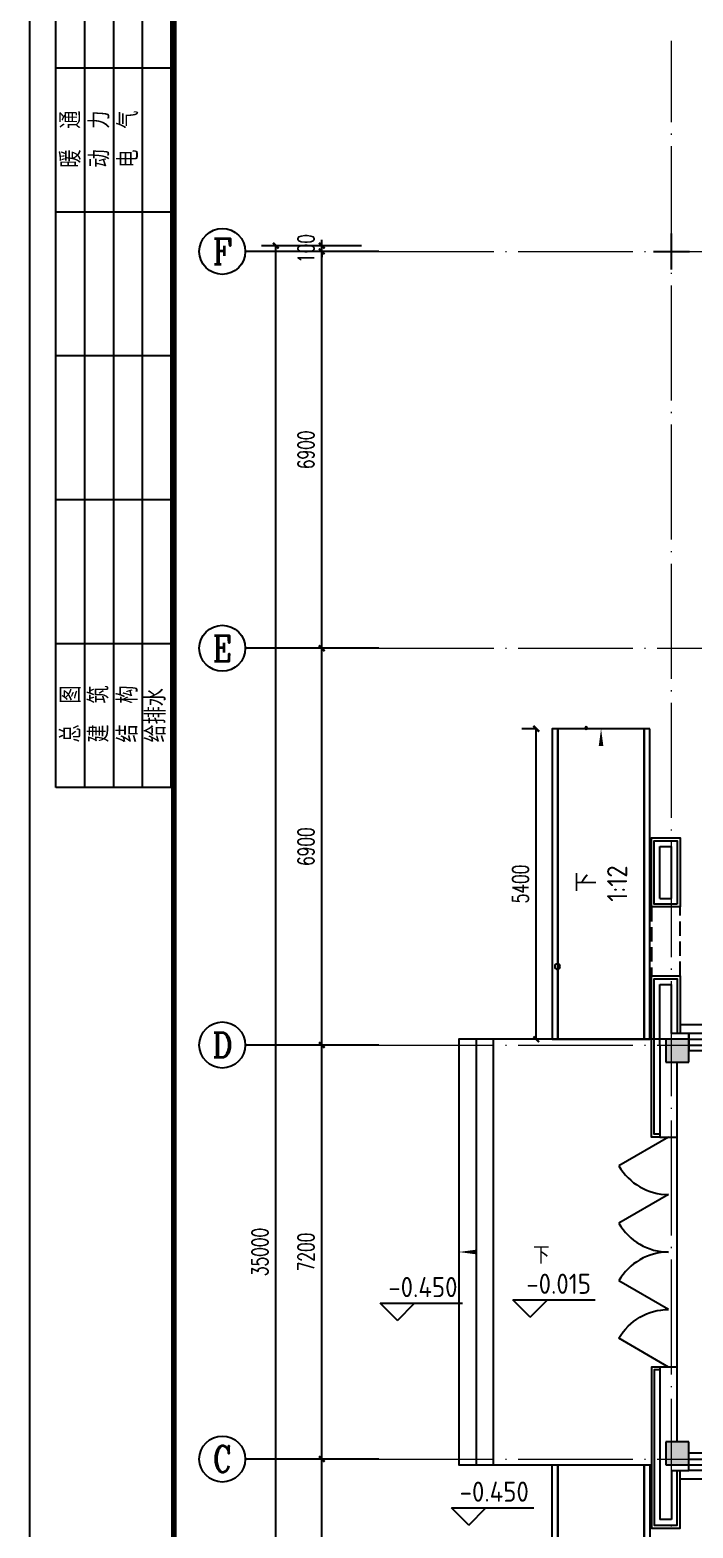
# Model space of a CAD drawing. Extents: x 1475400 to 1714963, y -629303 to -315532.
# Drawn here: x 1588287 to 1599820, y -388112 to -362061 of the extents above; entities that cross this region are included whole.
import ezdxf
from ezdxf.enums import TextEntityAlignment as Align

# ---------------------------------------------------------------- set-up
doc = ezdxf.new("R2010")
doc.units = 0
doc.header["$LTSCALE"] = 1000
doc.linetypes.add('__DASH', pattern=[0.35, 0.25, -0.1])
doc.linetypes.add('DOTE', pattern=[2.42, 2, -0.2, 0.02, -0.2])
for name, color, linetype in [('A-ANNO-AXIS', 102, 'Continuous'), ('A-ANNO-IDEN', 3, 'Continuous'), ('A-ANNO-IDEN-LEVL', 3, 'Continuous'), ('A-ANNO-TXT', 7, 'Continuous'), ('AXIS', 3, 'Continuous'), ('AXIS_TEXT', 7, 'Continuous'), ('BTTK', 7, 'Continuous'), ('COLUMN', 255, 'Continuous'), ('E2-楼梯、坡道', 52, 'Continuous'), ('PUB_DIM', 3, 'Continuous'), ('PUB_HATCH', 8, 'Continuous'), ('PUB_TITLE', 4, 'Continuous'), ('WALL', 2, 'Continuous'), ('WINDOW', 4, 'Continuous'), ('公用-索引', 3, 'Continuous'), ('建筑底图', 7, 'Continuous')]:
    doc.layers.add(name, color=color, linetype=linetype)
doc.layers.add('DIM_MODI', color=6, linetype='Continuous', plot=False)
doc.layers.add('DOTE', color=8, linetype='DOTE', lineweight=9)
doc.styles.add('-黑体_T3', font='', dxfattribs={"width": 0.8})
doc.styles.add('_TCH_AXIS', font='COMPLEX', dxfattribs={"bigfont": 'GBCBIG'})
doc.styles.add('A_DIM_T3', font='SIMPLEX', dxfattribs={"width": 0.7, "bigfont": 'HZ'})
doc.styles.add('COMPLEX', font='COMPLEX')
doc.styles.add('HZ(TK)', font='geniso.shx', dxfattribs={"width": 0.9, "bigfont": 'hztxt.shx'})
doc.styles.get("Standard").update_dxf_attribs({"font": 'geniso.shx', "bigfont": 'hztxt.shx'})
doc.styles.get('-黑体_T3').set_extended_font_data('SimHei')
doc.dimstyles.new('_TCH_ARCH&&100', dxfattribs={"dimtxt": 280, "dimasz": 100, "dimexe": 250, "dimexo": 300, "dimgap": 135, "dimtad": 1, "dimdec": 0, "dimzin": 0, "dimdsep": 46, "dimtxsty": 'A_DIM_T3', "dimblk": 'ARCHTICK', "dimcen": 0.09, "dimclrt": 7, "dimazin": 2, "dimtfac": 1, "dimtdec": 0, "dimtix": 1, "dimtmove": 2, "dimatfit": 3, "dimfxl": 150, "dimtolj": 1, "dimtzin": 0, "dimarcsym": 0})

# ---------------------------------------------------------------- blocks, each defined once
blk = doc.blocks.new('vhtemplate_2019年新竖式图框_A1')
at = {"layer": 'PUB_TITLE'}
for p, q in [((4.5, 384.5), (4.5, 584.5)), ((9.5, 584.5), (9.5, 384.5)), ((14.5, 584.5), (14.5, 384.5)), ((19.5, 584.5), (19.5, 384.5)), ((24.5, 584.5), (24.5, 384.5)), ((24.5, 509.5), (4.5, 509.5)), ((24.5, 484.5), (4.5, 484.5)), ((24.5, 459.5), (4.5, 459.5)), ((24.5, 434.5), (4.5, 434.5)), ((24.5, 409.5), (4.5, 409.5)), ((24.5, 384.5), (4.5, 384.5))]:
    blk.add_line(p, q, dxfattribs=at)
at = {"layer": 'PUB_TITLE', "color": 7}
blk.add_lwpolyline([(0, 594), (841, 594), (841, 0), (0, 0)], close=True, dxfattribs=at)
at = {"layer": 'PUB_TITLE', "const_width": 1}
blk.add_lwpolyline([(25, 10), (831, 10), (831, 584), (25, 584)], close=True, dxfattribs=at)
at = {"layer": 'BTTK', "color": 4, "style": 'HZ(TK)', "width": 0.9}
for tag, p in [('合作单位_001', (795.83, 509.44)), ('建设单位_001', (795.85, 207.44)), ('工程名称_001', (795.62, 174.44)), ('子项名称_001', (805.71, 157.94)), ('图纸名称_001', (795.45, 138.94))]:
    blk.add_attdef(tag, p, '', height=3.5, dxfattribs=at)
for tag, p in [('注册证书号', (808.5, 279)), ('注册印章号', (808.5, 271)), ('设计号', (806, 193)), ('图别', (789.75, 34)), ('图号', (822.25, 34)), ('版本号', (789.75, 26)), ('日期', (822.25, 26))]:
    blk.add_attdef(tag, text='', height=3.5, dxfattribs=at).set_placement(p, align=Align.MIDDLE)
at = {"layer": 'PUB_TITLE', "style": 'HZ(TK)', "width": 0.9}
for s, p in [('暖  通', (8.82, 492.22)), ('动  力', (13.82, 492.22)), ('电  气', (18.82, 492.22)), ('总  图', (8.82, 392.34)), ('建  筑', (13.7, 392.34)), ('结  构', (18.7, 392.34)), ('给排水', (23.57, 392.34))]:
    blk.add_text(s, height=3.5, rotation=90, dxfattribs=at).set_placement(p)
blk = doc.blocks.new('_ArchTick')
at = {"color": 0, "linetype": 'ByBlock', "const_width": 0.4}
blk.add_lwpolyline([(-0.5, -0.5), (0.5, 0.5)], dxfattribs=at)
blk = doc.blocks.new('*D184')
at = {"layer": 'A-ANNO-AXIS', "color": 0, "lineweight": -2, "transparency": 16777216}
for p, q in [((1666724, -305248), (1664982, -305248)), ((1665232, -340248), (1665232, -305248)), ((1666724, -340248), (1664982, -340248))]:
    blk.add_line(p, q, dxfattribs=at)
at = {"layer": 'Defpoints', "color": 0, "transparency": 16777216}
for p in [(1665232, -305248), (1667024, -305248), (1667024, -340248)]:
    blk.add_point(p, dxfattribs=at)
at = {"layer": 'A-ANNO-AXIS', "color": 0, "lineweight": -2, "transparency": 16777216, "xscale": 100, "yscale": 100, "zscale": 100}
for p, rotation in [((1665232, -305248), 90), ((1665232, -340248), 270)]:
    blk.add_blockref('_ArchTick', p, dxfattribs=dict(at, rotation=rotation))
at = {"layer": 'A-ANNO-AXIS', "color": 7, "transparency": 16777216, "insert": (1664957, -322748), "char_height": 280, "attachment_point": 5, "rotation": 90, "style": 'A_DIM_T3'}
blk.add_mtext('\\A1;35000', dxfattribs=at)
blk = doc.blocks.new('*D187')
at = {"layer": 'A-ANNO-AXIS', "color": 0, "lineweight": -2, "transparency": 16777216}
for p, q in [((1666724, -326348), (1665782, -326348)), ((1666032, -333248), (1666032, -326348)), ((1666724, -333248), (1665782, -333248))]:
    blk.add_line(p, q, dxfattribs=at)
at = {"layer": 'Defpoints', "color": 0, "transparency": 16777216}
for p in [(1666032, -326348), (1667024, -326348), (1667024, -333248)]:
    blk.add_point(p, dxfattribs=at)
at = {"layer": 'A-ANNO-AXIS', "color": 0, "lineweight": -2, "transparency": 16777216, "xscale": 100, "yscale": 100, "zscale": 100}
for p, rotation in [((1666032, -326348), 90), ((1666032, -333248), 270)]:
    blk.add_blockref('_ArchTick', p, dxfattribs=dict(at, rotation=rotation))
at = {"layer": 'A-ANNO-AXIS', "color": 7, "transparency": 16777216, "insert": (1665757, -329798), "char_height": 280, "attachment_point": 5, "rotation": 90, "style": 'A_DIM_T3'}
blk.add_mtext('\\A1;6900', dxfattribs=at)
blk = doc.blocks.new('*D188')
at = {"layer": 'A-ANNO-AXIS', "color": 0, "lineweight": -2, "transparency": 16777216}
for p, q in [((1666724, -319148), (1665782, -319148)), ((1666032, -326348), (1666032, -319148)), ((1666724, -326348), (1665782, -326348))]:
    blk.add_line(p, q, dxfattribs=at)
at = {"layer": 'Defpoints', "color": 0, "transparency": 16777216}
for p in [(1666032, -319148), (1667024, -319148), (1667024, -326348)]:
    blk.add_point(p, dxfattribs=at)
at = {"layer": 'A-ANNO-AXIS', "color": 0, "lineweight": -2, "transparency": 16777216, "xscale": 100, "yscale": 100, "zscale": 100}
for p, rotation in [((1666032, -319148), 90), ((1666032, -326348), 270)]:
    blk.add_blockref('_ArchTick', p, dxfattribs=dict(at, rotation=rotation))
at = {"layer": 'A-ANNO-AXIS', "color": 7, "transparency": 16777216, "insert": (1665757, -322748), "char_height": 280, "attachment_point": 5, "rotation": 90, "style": 'A_DIM_T3'}
blk.add_mtext('\\A1;7200', dxfattribs=at)
blk = doc.blocks.new('*D189')
at = {"layer": 'A-ANNO-AXIS', "color": 0, "lineweight": -2, "transparency": 16777216}
for p, q in [((1666724, -312248), (1665782, -312248)), ((1666032, -319148), (1666032, -312248)), ((1666724, -319148), (1665782, -319148))]:
    blk.add_line(p, q, dxfattribs=at)
at = {"layer": 'Defpoints', "color": 0, "transparency": 16777216}
for p in [(1666032, -312248), (1667024, -312248), (1667024, -319148)]:
    blk.add_point(p, dxfattribs=at)
at = {"layer": 'A-ANNO-AXIS', "color": 0, "lineweight": -2, "transparency": 16777216, "xscale": 100, "yscale": 100, "zscale": 100}
for p, rotation in [((1666032, -312248), 90), ((1666032, -319148), 270)]:
    blk.add_blockref('_ArchTick', p, dxfattribs=dict(at, rotation=rotation))
at = {"layer": 'A-ANNO-AXIS', "color": 7, "transparency": 16777216, "insert": (1665757, -315698), "char_height": 280, "attachment_point": 5, "rotation": 90, "style": 'A_DIM_T3'}
blk.add_mtext('\\A1;6900', dxfattribs=at)
blk = doc.blocks.new('*D190')
at = {"layer": 'A-ANNO-AXIS', "color": 0, "lineweight": -2, "transparency": 16777216}
for p, q in [((1666724, -305348), (1665782, -305348)), ((1666032, -312248), (1666032, -305348)), ((1666724, -312248), (1665782, -312248))]:
    blk.add_line(p, q, dxfattribs=at)
at = {"layer": 'Defpoints', "color": 0, "transparency": 16777216}
for p in [(1666032, -305348), (1667024, -305348), (1667024, -312248)]:
    blk.add_point(p, dxfattribs=at)
at = {"layer": 'A-ANNO-AXIS', "color": 0, "lineweight": -2, "transparency": 16777216, "xscale": 100, "yscale": 100, "zscale": 100}
for p, rotation in [((1666032, -305348), 90), ((1666032, -312248), 270)]:
    blk.add_blockref('_ArchTick', p, dxfattribs=dict(at, rotation=rotation))
at = {"layer": 'A-ANNO-AXIS', "color": 7, "transparency": 16777216, "insert": (1665757, -308798), "char_height": 280, "attachment_point": 5, "rotation": 90, "style": 'A_DIM_T3'}
blk.add_mtext('\\A1;6900', dxfattribs=at)
blk = doc.blocks.new('*D191')
at = {"layer": 'A-ANNO-AXIS', "color": 0, "lineweight": -2, "transparency": 16777216}
for p, q in [((1666724, -305248), (1665782, -305248)), ((1666032, -305248), (1666032, -305148)), ((1666032, -305348), (1666032, -305248)), ((1666724, -305348), (1665782, -305348)), ((1666032, -305348), (1666032, -305448))]:
    blk.add_line(p, q, dxfattribs=at)
at = {"layer": 'Defpoints', "color": 0, "transparency": 16777216}
for p in [(1666032, -305248), (1667024, -305248), (1667024, -305348)]:
    blk.add_point(p, dxfattribs=at)
at = {"layer": 'A-ANNO-AXIS', "color": 0, "lineweight": -2, "transparency": 16777216, "xscale": 100, "yscale": 100, "zscale": 100}
for p, rotation in [((1666032, -305248), 270), ((1666032, -305348), 90)]:
    blk.add_blockref('_ArchTick', p, dxfattribs=dict(at, rotation=rotation))
at = {"layer": 'A-ANNO-AXIS', "color": 7, "transparency": 16777216, "insert": (1665757, -305298), "char_height": 280, "attachment_point": 5, "rotation": 90, "style": 'A_DIM_T3'}
blk.add_mtext('\\A1;100', dxfattribs=at)
blk = doc.blocks.new('*D218')
at = {"layer": 'Defpoints', "color": 0, "transparency": 16777216}
for p in [(1669762, -313648), (1670039, -313648), (1670039, -319048)]:
    blk.add_point(p, dxfattribs=at)
at = {"layer": 'PUB_DIM', "color": 0, "lineweight": -2, "transparency": 16777216}
for p, q in [((1669739, -313648), (1669512, -313648)), ((1669762, -319048), (1669762, -313648)), ((1669739, -319048), (1669512, -319048))]:
    blk.add_line(p, q, dxfattribs=at)
at = {"layer": 'PUB_DIM', "color": 0, "lineweight": -2, "transparency": 16777216, "xscale": 100, "yscale": 100, "zscale": 100}
for p, rotation in [((1669762, -313648), 90), ((1669762, -319048), 270)]:
    blk.add_blockref('_ArchTick', p, dxfattribs=dict(at, rotation=rotation))
at = {"layer": 'PUB_DIM', "color": 7, "transparency": 16777216, "insert": (1669487, -316348), "char_height": 280, "attachment_point": 5, "rotation": 90, "style": 'A_DIM_T3'}
blk.add_mtext('\\A1;5400', dxfattribs=at)
blk = doc.blocks.new('$DorLib2D$00000228')
at = {"color": 0}
blk.add_line((0.5, 0), (0, 0.866), dxfattribs=at)
blk.add_arc((0.5, 0), 1, 120, 180, dxfattribs=at)
blk = doc.blocks.new('$DorLib2D$00000231')
at = {"color": 0}
for p, q in [((-0.5, 0), (-0.25, 0.433)), ((0.5, 0), (0.25, 0.433))]:
    blk.add_line(p, q, dxfattribs=at)
for centre, start, end in [((-0.5, 0), 0, 60), ((0.5, 0), 120, 180)]:
    blk.add_arc(centre, 0.5, start, end, dxfattribs=at)
blk = doc.blocks.new('_AXISO')
blk.add_circle((0, 0), 0.5)
at = {"layer": 'AXIS_TEXT', "style": 'COMPLEX', "width": 1.041667}
blk.add_attdef('A', text='', height=0.56, dxfattribs=at).set_placement((-0.25, -0.28), (0.25, -0.28), align=Align.FIT)
blk = doc.blocks.new('$WINLIB2D$00000001')
at = {"color": 0}
for points in [[(-0.5, 0.5), (-0.5, -0.5)], [(-0.5, 0.5), (0.5, 0.5)], [(0.5, -0.5), (0.5, 0.5)], [(0.5, 0.167), (-0.5, 0.167)], [(0.5, -0.167), (-0.5, -0.167)], [(-0.5, -0.5), (0.5, -0.5)]]:
    blk.add_lwpolyline(points, dxfattribs=at)
blk = doc.blocks.new('cDC')
at = {"layer": 'PUB_HATCH'}
for points in [[(1672414.4, -319448), (1672414.4, -319048), (1672013.4, -319048), (1672013.4, -319448)], [(1672414.4, -326448), (1672414.4, -326048), (1672013.4, -326048), (1672013.4, -326448)]]:
    blk.add_hatch(color=256, dxfattribs=at).paths.add_polyline_path(points)
for p, q in [((1673863.9, -318798), (1672263.4, -318798)), ((1673863.9, -326698), (1672263.4, -326698))]:
    blk.add_line(p, q)
for points in [[(1672263.4, -316748), (1671763.4, -316748), (1671763.4, -315548), (1672263.4, -315548)], [(1672213.4, -316698), (1671813.4, -316698), (1671813.4, -315598), (1672213.4, -315598)]]:
    blk.add_lwpolyline(points, close=True)
for points in [[(1671913.4, -320748), (1671763.4, -320748), (1671763.4, -317948), (1672263.4, -317948), (1672263.4, -318948)], [(1671913.4, -320698), (1671813.4, -320698), (1671813.4, -317998), (1672213.4, -317998), (1672213.4, -318948)], [(1671913.4, -324748), (1671763.4, -324748), (1671763.4, -327548), (1672263.4, -327548), (1672263.4, -326548)], [(1671913.4, -324798), (1671813.4, -324798), (1671813.4, -327498), (1672213.4, -327498), (1672213.4, -326548)]]:
    blk.add_lwpolyline(points)
at = {"layer": 'A-ANNO-IDEN'}
for points in [[(1670888.9, -319048, 0, 0, 0), (1670888.9, -313648, 0, 80, 0), (1670888.9, -313948, 0, 0, 0)], [(1669600, -322748, 0, 0, 0), (1668413.9, -322748, 0, 80, 0), (1668713.9, -322748, 0, 0, 0)], [(1670888.9, -326448, 0, 0, 0), (1670888.9, -331848, 0, 80, 0), (1670888.9, -331548, 0, 0, 0)]]:
    blk.add_lwpolyline(points, format="xyseb", dxfattribs=at)
at = {"layer": 'A-ANNO-IDEN-LEVL'}
for p, q in [((1667345.7, -323937.4), (1667045.7, -323637.4)), ((1667045.7, -323637.4), (1668479.6, -323637.4)), ((1667345.7, -323937.4), (1667645.7, -323637.4)), ((1669655.1, -323880.3), (1669355.1, -323580.3)), ((1669355.1, -323580.3), (1670789, -323580.3)), ((1669655.1, -323880.3), (1669955.1, -323580.3)), ((1668586.3, -327495.2), (1668286.3, -327195.2)), ((1668286.3, -327195.2), (1669720.3, -327195.2)), ((1668586.3, -327495.2), (1668886.3, -327195.2))]:
    blk.add_line(p, q, dxfattribs=at)
at = {"layer": 'AXIS'}
for p, q in [((1667024.4, -305348), (1664701.4, -305348)), ((1667024.4, -312248), (1664701.4, -312248)), ((1667024.4, -319148), (1664701.4, -319148)), ((1667024.4, -326348), (1664701.4, -326348))]:
    blk.add_line(p, q, dxfattribs=at)
at = {"layer": 'COLUMN'}
for p, q in [((1672414.4, -319048), (1672013.4, -319048)), ((1672013.4, -319048), (1672013.4, -319448)), ((1672414.4, -319448), (1672414.4, -319048)), ((1672013.4, -319448), (1672414.4, -319448)), ((1672414.4, -326048), (1672013.4, -326048)), ((1672013.4, -326048), (1672013.4, -326448)), ((1672414.4, -326448), (1672414.4, -326048)), ((1672013.4, -326448), (1672414.4, -326448))]:
    blk.add_line(p, q, dxfattribs=at)
at = {"layer": 'DIM_MODI', "linetype": '__DASH'}
for points in [[(1671763.4, -316748), (1671763.4, -317948)], [(1672263.4, -317948), (1672263.4, -316748)]]:
    blk.add_lwpolyline(points, dxfattribs=at)
at = {"layer": 'DOTE'}
for p, q in [((1672113.9, -344239.7), (1672113.9, -301683.3)), ((1667024.4, -305348), (1711285.5, -305348)), ((1667024.4, -312248), (1711285.5, -312248)), ((1667024.4, -319148), (1711285.5, -319148)), ((1667024.4, -326348), (1711285.5, -326348))]:
    blk.add_line(p, q, dxfattribs=at)
at = {"layer": 'E2-楼梯、坡道'}
for p, q in [((1672013.9, -319048), (1669013.9, -319048)), ((1669013.9, -319048), (1669013.9, -326448)), ((1669013.9, -326448), (1671763.4, -326448))]:
    blk.add_line(p, q, dxfattribs=at)
for points in [[(1670138.9, -313648), (1670038.9, -313648), (1670038.9, -319048), (1670138.9, -319048)], [(1671638.9, -319048), (1671638.9, -313648), (1670138.9, -313648), (1670138.9, -319048)], [(1671738.9, -313648), (1671638.9, -313648), (1671638.9, -319048), (1671738.9, -319048)], [(1670138.9, -331848), (1670038.9, -331848), (1670038.9, -326448), (1670138.9, -326448)], [(1671638.9, -326448), (1671638.9, -331848), (1670138.9, -331848), (1670138.9, -326448)], [(1671738.9, -331848), (1671638.9, -331848), (1671638.9, -326448), (1671738.9, -326448)]]:
    blk.add_lwpolyline(points, close=True, dxfattribs=at)
for points in [[(1668713.9, -319048), (1668413.9, -319048), (1668413.9, -326448), (1668713.9, -326448)], [(1669013.9, -319048), (1668713.9, -319048), (1668713.9, -326448), (1669013.9, -326448)]]:
    blk.add_lwpolyline(points, dxfattribs=at)
at = {"layer": 'WALL'}
for p, q in [((1671913.4, -316598), (1671913.4, -315698)), ((1671913.4, -315698), (1672113.4, -315698)), ((1672113.4, -316598), (1672113.4, -315698)), ((1671913.4, -316598), (1672113.4, -316598)), ((1671913.4, -319148), (1671913.4, -318098)), ((1671913.4, -318098), (1672113.4, -318098)), ((1672113.4, -318948), (1672113.4, -318098)), ((1672414.4, -318948), (1672113.4, -318948)), ((1672414.4, -319048), (1672414.4, -318948)), ((1671913.4, -319148), (1671913.4, -320748)), ((1672213.4, -320748), (1672213.4, -319448)), ((1671913.4, -320748), (1672213.4, -320748)), ((1672213.4, -324748), (1671913.4, -324748)), ((1671913.4, -324748), (1671913.4, -326348)), ((1672213.4, -326048), (1672213.4, -324748)), ((1671913.4, -326348), (1671913.4, -327398)), ((1672113.4, -326548), (1672414.4, -326548)), ((1672113.4, -326548), (1672113.4, -327398)), ((1672414.4, -326548), (1672414.4, -326448)), ((1672113.4, -327398), (1671913.4, -327398))]:
    blk.add_line(p, q, dxfattribs=at)
at = {"layer": 'WINDOW'}
for p, q in [((1672213.4, -321748), (1672213.4, -320748)), ((1672213.4, -323748), (1672213.4, -321748)), ((1672213.4, -324748), (1672213.4, -323748))]:
    blk.add_line(p, q, dxfattribs=at)
at = {"layer": '公用-索引', "color": 0}
for points in [[(1670650.2, -313633.5, 1), (1670610.2, -313633.5, 1)], [(1670176.5, -317783.7, 1), (1670083.9, -317783.7, 1)]]:
    blk.add_lwpolyline(points, format="xyb", close=True, dxfattribs=at)
at = {"layer": 'AXIS'}
ref = blk.add_blockref('_AXISO', (1664301.4, -305348), dxfattribs=dict(at, xscale=800, yscale=800, zscale=800))
ref.add_attrib('A', 'F', dxfattribs={"layer": 'AXIS_TEXT', "height": 445.4, "style": '_TCH_AXIS'}).set_placement((1664131.7, -305570.7), (1664471.1, -305570.7), align=Align.FIT)
ref = blk.add_blockref('_AXISO', (1664301.4, -312248), dxfattribs=dict(at, xscale=800, yscale=800, zscale=800))
ref.add_attrib('A', 'E', dxfattribs={"layer": 'AXIS_TEXT', "height": 445.4, "style": '_TCH_AXIS'}).set_placement((1664131.7, -312470.7), (1664471.1, -312470.7), align=Align.FIT)
ref = blk.add_blockref('_AXISO', (1664301.4, -319148), dxfattribs=dict(at, xscale=800, yscale=800, zscale=800))
ref.add_attrib('A', 'D', dxfattribs={"layer": 'AXIS_TEXT', "height": 435.3, "style": '_TCH_AXIS'}).set_placement((1664125.2, -319365.7), (1664477.6, -319365.7), align=Align.FIT)
ref = blk.add_blockref('_AXISO', (1664301.4, -326348), dxfattribs=dict(at, xscale=800, yscale=800, zscale=800))
ref.add_attrib('A', 'C', dxfattribs={"layer": 'AXIS_TEXT', "height": 455.7, "style": '_TCH_AXIS'}).set_placement((1664138.7, -326575.9), (1664464.2, -326575.9), align=Align.FIT)
at = {"layer": 'WINDOW'}
for name, p, xscale, yscale, zscale, rotation in [('$WINLIB2D$00000001', (1673114.4, -319098), 1400, 300, -1400, 180), ('$DorLib2D$00000228', (1672063.4, -321248), 1000, 1000, 1000, 90), ('$DorLib2D$00000231', (1672063.4, -322748), 2000, 2000, 2000, 90), ('$DorLib2D$00000228', (1672063.4, -324248), -1000, 1000, -1000, 90)]:
    blk.add_blockref(name, p, dxfattribs=dict(at, xscale=xscale, yscale=yscale, zscale=zscale, rotation=rotation))
at = {"layer": 'WINDOW', "xscale": -1400, "yscale": 300, "zscale": -1400}
blk.add_blockref('$WINLIB2D$00000001', (1673114.4, -326398), dxfattribs=at)
at = {"layer": 'A-ANNO-TXT', "color": 7}
for s, p in [('下', (1670800.4, -316490)), ('1:12', (1671344, -316656))]:
    blk.add_text(s, height=350, rotation=90, dxfattribs=at).set_placement(p)
at = {"layer": 'A-ANNO-TXT', "color": 7, "style": '-黑体_T3', "width": 0.8}
blk.add_text('下', height=262.9, dxfattribs=at).set_placement((1669705, -322923))
at = {"layer": 'A-ANNO-TXT', "color": 7}
for s, p in [('-0.450', (1667189.3, -323532.4)), ('-0.015', (1669589.5, -323475.3)), ('-0.450', (1668430, -327090.2))]:
    blk.add_text(s, height=350, dxfattribs=at).set_placement(p)
at = {"layer": 'A-ANNO-AXIS'}
for p1, p2, distance, picture, middle in [((1667024.4, -305348), (1667024.4, -305248), 992.8, '*D191', (1665756.6, -305298)), ((1667024.4, -340248), (1667024.4, -305248), 1792.8, '*D184', (1664956.6, -322748)), ((1667024.4, -312248), (1667024.4, -305348), 992.8, '*D190', (1665756.6, -308798)), ((1667024.4, -319148), (1667024.4, -312248), 992.8, '*D189', (1665756.6, -315698)), ((1667024.4, -326348), (1667024.4, -319148), 992.8, '*D188', (1665756.6, -322748)), ((1667024.4, -333248), (1667024.4, -326348), 992.8, '*D187', (1665756.6, -329798))]:
    dim = blk.add_aligned_dim(p1=p1, p2=p2, distance=distance, dimstyle='_TCH_ARCH&&100', dxfattribs=at)
    dim.commit()
    dim.dimension.update_dxf_attribs({"geometry": picture, "text_midpoint": middle})
at = {"layer": 'PUB_DIM'}
dim = blk.add_aligned_dim(p1=(1670038.9, -319048), p2=(1670038.9, -313648), distance=276.8, dimstyle='_TCH_ARCH&&100', dxfattribs=at)
dim.commit()
dim.dimension.update_dxf_attribs({"geometry": '*D218', "text_midpoint": (1669487.1, -316348)})

msp = doc.modelspace()

# ---------------------------------------------------------------- linework, layer by layer
at = {"color": 1}
for p, q in [((1599444.6, -366224.3), (1599444.6, -365600.1)), ((1599132.5, -365912.2), (1599756.7, -365912.2))]:
    msp.add_line(p, q, dxfattribs=at)

# ---------------------------------------------------------------- block references
at = {"xscale": 100.1, "yscale": 100.1, "zscale": 100.1}
msp.add_blockref('vhtemplate_2019年新竖式图框_A1', (1588286.6, -413725), dxfattribs=at)
at = {"layer": '建筑底图'}
msp.add_blockref('cDC', (-72669.3, -60564.2), dxfattribs=at)

doc.saveas('drawing.dxf')
